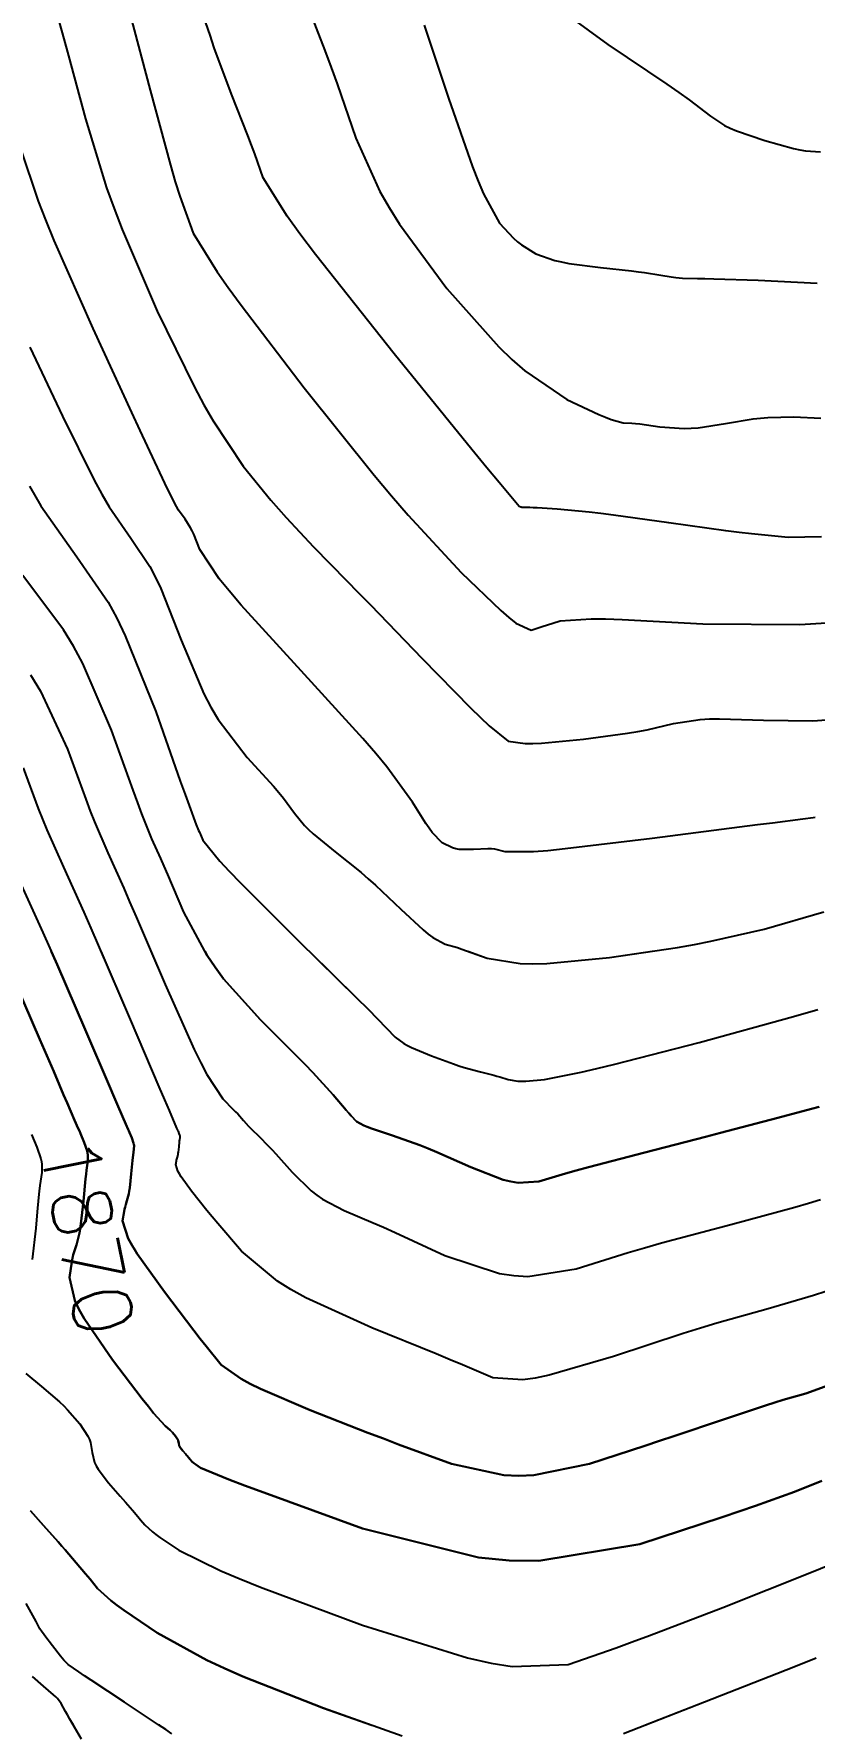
# Model space of a CAD drawing. Header units: metres. Extents: x 837475 to 838479, y 1189012 to 1191015.
# Drawn here: x 838048.8 to 838099.2, y 1189221.3 to 1189330.8 of the extents above; entities that cross this region are included whole.
import ezdxf

# ---------------------------------------------------------------- set-up
doc = ezdxf.new("R2010")
doc.units = ezdxf.units.M
doc.header["$LTSCALE"] = 0.3
doc.layers.add('COTAS 10', color=1, linetype='Continuous')
doc.layers.add('COTAS INT', color=252, linetype='Continuous')
doc.styles.get("Standard").update_dxf_attribs({"font": 'simplex.shx'})

msp = doc.modelspace()

# ---------------------------------------------------------------- linework, layer by layer
at = {"layer": 'COTAS 10'}
for points in [[(838099.676, 1189298.357), (838097.52, 1189298.322), (838095.158, 1189298.546), (838094.356, 1189298.641), (838093.489, 1189298.749), (838089.822, 1189299.256), (838086.227, 1189299.757), (838085.405, 1189299.862), (838084.659, 1189299.951), (838082.591, 1189300.149), (838081.3, 1189300.227), (838081.044, 1189300.241), (838080.831, 1189300.251), (838080.427, 1189300.261), (838080.311, 1189300.261), (838080.279, 1189300.265), (838080.248, 1189300.272), (838080.138, 1189300.312), (838078.832, 1189301.858), (838078.046, 1189302.815), (838077.077, 1189304), (838072.048, 1189310.189), (838066.962, 1189316.605), (838065.958, 1189317.933), (838065.129, 1189319.067), (838063.592, 1189321.544), (838063.038, 1189323.109), (838062.829, 1189323.668), (838062.594, 1189324.281), (838061.544, 1189326.95), (838060.427, 1189329.941), (838060.15, 1189330.758), (838059.887, 1189331.57)], [(838048.47, 1189301.634), (838049.215, 1189300.367), (838051.539, 1189297.07), (838053.56, 1189294.141), (838054.114, 1189293.105), (838054.665, 1189291.972), (838056.636, 1189287.07), (838058.225, 1189282.58), (838058.536, 1189281.707), (838058.791, 1189280.995), (838059.244, 1189279.759), (838059.364, 1189279.492), (838059.409, 1189279.39), (838059.458, 1189279.276), (838059.678, 1189278.765), (838060.78, 1189277.409), (838061.386, 1189276.763), (838062.122, 1189276), (838065.865, 1189272.265), (838069.619, 1189268.574), (838070.363, 1189267.838), (838070.977, 1189267.226), (838072.127, 1189266.049), (838072.676, 1189265.638), (838072.913, 1189265.509), (838073.185, 1189265.373), (838074.473, 1189264.827), (838075.887, 1189264.31), (838076.239, 1189264.192), (838076.573, 1189264.085), (838077.638, 1189263.792), (838078.492, 1189263.582), (838078.694, 1189263.527), (838078.88, 1189263.473), (838079.427, 1189263.294), (838080.059, 1189263.192), (838080.299, 1189263.189), (838080.567, 1189263.195), (838081.768, 1189263.307), (838084.144, 1189263.783), (838085.153, 1189264.019), (838086.313, 1189264.301), (838091.768, 1189265.697), (838097.872, 1189267.374), (838099.441, 1189267.834)], [(838066.55303, 1189271.58852), (838069.619, 1189268.574), (838070.363, 1189267.838), (838070.977, 1189267.226), (838072.127, 1189266.049), (838072.676, 1189265.638), (838072.913, 1189265.509), (838073.185, 1189265.373), (838074.473, 1189264.827), (838075.887, 1189264.31), (838076.239, 1189264.192), (838076.573, 1189264.085), (838077.638, 1189263.792), (838078.492, 1189263.582), (838078.694, 1189263.527), (838078.88, 1189263.473), (838079.427, 1189263.294), (838080.059, 1189263.192), (838080.299, 1189263.189), (838080.567, 1189263.195), (838081.768, 1189263.307), (838084.144, 1189263.783), (838085.153, 1189264.019), (838086.313, 1189264.301), (838091.768, 1189265.697), (838097.872, 1189267.374), (838099.441, 1189267.834)], [(838047.591, 1189269.478), (838049.152, 1189265.89), (838050.042, 1189263.811), (838049.152, 1189265.89), (838047.591, 1189269.478)], [(838099.701, 1189237.374), (838097.935, 1189236.674), (838095.418, 1189235.77), (838094.403, 1189235.423), (838093.249, 1189235.034), (838087.935, 1189233.279), (838081.404, 1189232.2), (838079.484, 1189232.238), (838077.515, 1189232.421), (838070, 1189234.297), (838063.63, 1189236.618), (838062.383, 1189237.081), (838061.36, 1189237.467), (838059.531, 1189238.216), (838059.223, 1189238.426), (838059.158, 1189238.473), (838059.103, 1189238.515), (838058.978, 1189238.627), (838058.908, 1189238.712), (838058.887, 1189238.737), (838058.865, 1189238.763), (838058.779, 1189238.865), (838058.665, 1189238.998), (838058.624, 1189239.044), (838058.58, 1189239.094), (838058.391, 1189239.308), (838058.221, 1189239.529), (838058.189, 1189239.584), (838058.164, 1189239.637), (838058.128, 1189239.803), (838058.1, 1189239.964), (838058.081, 1189240.013), (838058.056, 1189240.065), (838057.924, 1189240.267), (838057.719, 1189240.499), (838057.648, 1189240.568), (838057.572, 1189240.641), (838057.246, 1189240.921), (838056.502, 1189241.756), (838056.161, 1189242.178), (838055.762, 1189242.683), (838053.836, 1189245.194), (838055.762, 1189242.683), (838056.161, 1189242.178), (838056.502, 1189241.756), (838057.246, 1189240.921), (838057.572, 1189240.641), (838057.648, 1189240.568), (838057.719, 1189240.499), (838057.924, 1189240.267), (838058.056, 1189240.065), (838058.081, 1189240.013), (838058.1, 1189239.964), (838058.128, 1189239.803), (838058.164, 1189239.637), (838058.189, 1189239.584), (838058.221, 1189239.529), (838058.391, 1189239.308), (838058.58, 1189239.094), (838058.624, 1189239.044), (838058.665, 1189238.998), (838058.779, 1189238.865), (838058.865, 1189238.763), (838058.887, 1189238.737), (838058.908, 1189238.712), (838058.978, 1189238.627), (838059.103, 1189238.515), (838059.158, 1189238.473), (838059.223, 1189238.426), (838059.531, 1189238.216), (838061.36, 1189237.467), (838062.383, 1189237.081), (838063.63, 1189236.618), (838070, 1189234.297), (838077.515, 1189232.421), (838079.484, 1189232.238), (838081.404, 1189232.2), (838087.935, 1189233.279), (838093.249, 1189235.034), (838094.403, 1189235.423), (838095.418, 1189235.77), (838097.935, 1189236.674), (838099.701, 1189237.374)]]:
    msp.add_lwpolyline(points, dxfattribs=at)
msp.add_lwpolyline([(838053.836, 1189245.194), (838052.008, 1189247.866), (838051.671, 1189248.472), (838051.407, 1189249.021), (838051.064, 1189250.517), (838051.215, 1189251.519), (838051.262, 1189251.756), (838051.311, 1189251.975), (838051.507, 1189252.617), (838051.705, 1189253.373), (838051.756, 1189253.663), (838051.805, 1189253.987), (838051.967, 1189255.452), (838052.101, 1189256.878), (838052.133, 1189257.179), (838052.162, 1189257.44), (838052.248, 1189258.04), (838052.256, 1189258.427), (838052.236, 1189258.552), (838052.207, 1189258.686), (838052.019, 1189259.234), (838051.771, 1189259.821), (838051.703, 1189259.978), (838051.635, 1189260.134), (838051.393, 1189260.679), (838050.904, 1189261.802), (838050.68, 1189262.321), (838050.417, 1189262.932), (838050.042, 1189263.811), (838050.417, 1189262.932), (838050.68, 1189262.321), (838050.904, 1189261.802), (838051.393, 1189260.679), (838051.635, 1189260.134), (838051.703, 1189259.978), (838051.771, 1189259.821), (838052.019, 1189259.234), (838052.207, 1189258.686), (838052.236, 1189258.552), (838052.256, 1189258.427), (838052.248, 1189258.04), (838052.162, 1189257.44), (838052.133, 1189257.179), (838052.101, 1189256.878), (838051.967, 1189255.452), (838051.805, 1189253.987), (838051.756, 1189253.663), (838051.705, 1189253.373), (838051.507, 1189252.617), (838051.311, 1189251.975), (838051.262, 1189251.756), (838051.215, 1189251.519), (838051.064, 1189250.517), (838051.407, 1189249.021), (838051.671, 1189248.472), (838052.008, 1189247.866)], close=True, dxfattribs=at)
at = {"layer": 'COTAS INT'}
for points in [[(838065.884, 1189334.118), (838067.572, 1189329.783), (838067.984, 1189328.678), (838068.373, 1189327.614), (838069.579, 1189324.118), (838071.121, 1189320.666), (838071.721, 1189319.63), (838072.396, 1189318.558), (838075.461, 1189314.4), (838078.812, 1189310.634), (838079.667, 1189309.81), (838080.491, 1189309.081), (838083.208, 1189307.24), (838085.295, 1189306.265), (838085.723, 1189306.083), (838086.086, 1189305.938), (838086.855, 1189305.728), (838087.427, 1189305.711), (838087.667, 1189305.688), (838087.941, 1189305.656), (838089.224, 1189305.471), (838090.796, 1189305.357), (838091.252, 1189305.37), (838091.717, 1189305.401), (838093.473, 1189305.672), (838095.256, 1189305.979), (838095.738, 1189306.033), (838096.215, 1189306.073), (838097.896, 1189306.108), (838099.643, 1189306.023)], [(838054.966, 1189332.17), (838056.271, 1189327.204), (838057.588, 1189322.357), (838057.902, 1189321.296), (838058.195, 1189320.357), (838059.068, 1189317.98), (838060.611, 1189315.484), (838061.325, 1189314.47), (838062.164, 1189313.315), (838066.233, 1189307.98), (838070.759, 1189302.348), (838071.887, 1189301.007), (838072.96, 1189299.761), (838076.384, 1189296.049), (838078.946, 1189293.596), (838079.477, 1189293.143), (838079.93, 1189292.789), (838080.92, 1189292.33), (838081.501, 1189292.532), (838081.697, 1189292.595), (838081.907, 1189292.661), (838082.789, 1189292.924), (838084.8, 1189293.068), (838085.722, 1189293.058), (838086.802, 1189293.028), (838092.02, 1189292.738), (838098.273, 1189292.686), (838100.006, 1189292.805)], [(838082.06, 1189332.941), (838085.869, 1189330.153), (838089.685, 1189327.597), (838090.465, 1189327.06), (838091.125, 1189326.596), (838092.513, 1189325.534), (838093.42, 1189324.938), (838093.777, 1189324.768), (838094.18, 1189324.595), (838096.019, 1189323.952), (838097.873, 1189323.442), (838098.286, 1189323.353), (838098.655, 1189323.286), (838099.625, 1189323.236)], [(838050.39, 1189331.604), (838050.694, 1189330.528), (838050.998, 1189329.435), (838052.088, 1189325.352), (838053.461, 1189320.897), (838053.943, 1189319.57), (838054.469, 1189318.203), (838056.737, 1189312.929), (838059.143, 1189308.027), (838059.756, 1189306.894), (838060.347, 1189305.858), (838062.288, 1189302.929), (838064.076, 1189300.735), (838064.569, 1189300.162), (838065.062, 1189299.605), (838066.837, 1189297.72), (838068.992, 1189295.525), (838069.725, 1189294.773), (838070.517, 1189293.957), (838073.868, 1189290.49), (838076.992, 1189287.315), (838077.64, 1189286.683), (838078.195, 1189286.159), (838079.415, 1189285.163), (838080.532, 1189285.003), (838081.022, 1189285.006), (838081.589, 1189285.03), (838084.29, 1189285.288), (838087.137, 1189285.681), (838087.797, 1189285.79), (838088.4, 1189285.898), (838090.117, 1189286.29), (838091.83, 1189286.561), (838092.432, 1189286.594), (838093.089, 1189286.609), (838095.922, 1189286.509), (838099.118, 1189286.483), (838100.003, 1189286.543)], [(838073.989, 1189331.415), (838075.566, 1189326.692), (838077.113, 1189322.264), (838077.484, 1189321.326), (838077.83, 1189320.512), (838078.874, 1189318.611), (838079.769, 1189317.645), (838080.022, 1189317.421), (838080.277, 1189317.216), (838081.215, 1189316.631), (838082.433, 1189316.214), (838082.865, 1189316.115), (838083.339, 1189316.024), (838085.389, 1189315.751), (838087.397, 1189315.539), (838087.844, 1189315.486), (838088.243, 1189315.435), (838089.289, 1189315.268), (838089.952, 1189315.145), (838090.11, 1189315.122), (838090.257, 1189315.104), (838090.694, 1189315.076), (838091.665, 1189315.056), (838092.149, 1189315.042), (838092.725, 1189315.025), (838095.58, 1189314.936), (838099.396, 1189314.744)], [(838099.264, 1189280.224), (838099.135, 1189280.206), (838098.482, 1189280.125), (838096.503, 1189279.872), (838095.536, 1189279.747), (838094.388, 1189279.599), (838088.732, 1189278.864), (838083.115, 1189278.194), (838081.991, 1189278.085), (838081.055, 1189278.01), (838079.233, 1189278.019), (838078.553, 1189278.18), (838078.337, 1189278.202), (838078.109, 1189278.213), (838077.184, 1189278.169), (838076.263, 1189278.168), (838076.037, 1189278.205), (838075.824, 1189278.26), (838075.159, 1189278.594), (838074.513, 1189279.267), (838074.311, 1189279.534), (838074.098, 1189279.837), (838073.25, 1189281.223), (838071.588, 1189283.505), (838070.864, 1189284.372), (838070.025, 1189285.342), (838066.041, 1189289.694), (838062.158, 1189293.951), (838061.383, 1189294.86), (838060.738, 1189295.653), (838059.492, 1189297.543), (838059.102, 1189298.528), (838058.997, 1189298.75), (838058.894, 1189298.95), (838058.532, 1189299.492), (838058.116, 1189300.091), (838057.978, 1189300.327), (838057.832, 1189300.595), (838057.222, 1189301.818), (838056.102, 1189304.218), (838055.634, 1189305.227), (838055.097, 1189306.386), (838052.587, 1189311.818), (838050.07, 1189317.508), (838049.529, 1189318.83), (838049.055, 1189320.041), (838047.906, 1189323.5)], [(838048.507, 1189310.61), (838050.607, 1189306.147), (838052.669, 1189302.012), (838053.165, 1189301.107), (838053.629, 1189300.306), (838055.035, 1189298.281), (838056.26, 1189296.451), (838056.61, 1189295.774), (838056.964, 1189295.023), (838058.281, 1189291.692), (838059.756, 1189288.208), (838060.21, 1189287.36), (838060.684, 1189286.563), (838062.559, 1189284.107), (838064.247, 1189282.263), (838064.602, 1189281.852), (838064.909, 1189281.485), (838065.613, 1189280.518), (838066.253, 1189279.717), (838066.519, 1189279.455), (838066.825, 1189279.174), (838068.25, 1189278.013), (838069.922, 1189276.668), (838070.382, 1189276.271), (838070.842, 1189275.863), (838072.494, 1189274.303), (838073.935, 1189272.966), (838074.262, 1189272.699), (838074.557, 1189272.477), (838075.361, 1189272.046), (838076.141, 1189271.822), (838076.42, 1189271.73), (838076.727, 1189271.624), (838078.064, 1189271.136), (838080.2, 1189270.793), (838081.011, 1189270.78), (838081.916, 1189270.803), (838085.979, 1189271.18), (838090.361, 1189271.832), (838091.468, 1189272.027), (838092.53, 1189272.229), (838095.979, 1189273.013), (838099.831, 1189274.132)], [(838099.53, 1189261.548), (838099.032, 1189261.408), (838096.864, 1189260.823), (838094.051, 1189260.09), (838093.147, 1189259.855), (838092.187, 1189259.607), (838088.267, 1189258.597), (838084.612, 1189257.641), (838083.82, 1189257.427), (838083.123, 1189257.234), (838081.403, 1189256.72), (838080.062, 1189256.634), (838079.605, 1189256.711), (838079.111, 1189256.832), (838077.017, 1189257.633), (838074.818, 1189258.609), (838074.258, 1189258.841), (838073.718, 1189259.055), (838071.943, 1189259.69), (838070.589, 1189260.146), (838070.315, 1189260.248), (838070.084, 1189260.34), (838069.615, 1189260.583), (838069.272, 1189260.953), (838069.121, 1189261.124), (838068.946, 1189261.326), (838068.111, 1189262.304), (838066.787, 1189263.762), (838066.304, 1189264.266), (838065.77, 1189264.814), (838063.421, 1189267.155), (838061.031, 1189269.817), (838060.471, 1189270.568), (838059.956, 1189271.324), (838058.464, 1189274.103), (838057.415, 1189276.544), (838057.178, 1189277.087), (838056.965, 1189277.573), (838056.392, 1189278.849), (838055.737, 1189280.472), (838055.473, 1189281.177), (838055.172, 1189281.993), (838053.787, 1189285.86), (838051.921, 1189290.185), (838051.317, 1189291.289), (838050.675, 1189292.353), (838048.042, 1189295.86)], [(838048.546, 1189289.444), (838049.192, 1189288.38), (838050.939, 1189284.649), (838052.12, 1189281.405), (838052.41, 1189280.647), (838052.684, 1189279.95), (838053.54, 1189277.94), (838054.567, 1189275.655), (838054.948, 1189274.785), (838055.371, 1189273.812), (838057.25, 1189269.44), (838059.132, 1189265.238), (838059.557, 1189264.372), (838059.94, 1189263.635), (838060.977, 1189262.044), (838061.649, 1189261.375), (838061.801, 1189261.219), (838061.939, 1189261.075), (838062.317, 1189260.658), (838062.642, 1189260.298), (838062.746, 1189260.189), (838062.857, 1189260.076), (838063.308, 1189259.637), (838063.937, 1189258.998), (838064.159, 1189258.76), (838064.402, 1189258.494), (838065.454, 1189257.314), (838066.693, 1189256.112), (838067.054, 1189255.833), (838067.423, 1189255.577), (838068.819, 1189254.849), (838070.698, 1189254.053), (838071.371, 1189253.755), (838072.11, 1189253.423), (838075.333, 1189251.944), (838078.858, 1189250.775), (838079.789, 1189250.639), (838080.699, 1189250.585), (838083.821, 1189251.066), (838087.175, 1189252.123), (838088.232, 1189252.432), (838089.344, 1189252.747), (838093.821, 1189253.945), (838097.95, 1189255.05), (838098.842, 1189255.307), (838099.625, 1189255.543)], [(838099.972, 1189249.618), (838099.167, 1189249.344), (838096.239, 1189248.487), (838092.914, 1189247.555), (838091.859, 1189247.235), (838090.746, 1189246.888), (838086.239, 1189245.411), (838082.068, 1189244.194), (838081.166, 1189244.012), (838080.373, 1189243.896), (838078.424, 1189244.034), (838076.473, 1189244.877), (838075.68, 1189245.205), (838074.777, 1189245.574), (838070.601, 1189247.252), (838066.334, 1189249.197), (838065.373, 1189249.736), (838064.507, 1189250.274), (838062.178, 1189252.219), (838060.645, 1189253.996), (838060.282, 1189254.429), (838059.945, 1189254.836), (838058.949, 1189256.092), (838058.293, 1189257.018), (838058.171, 1189257.217), (838058.074, 1189257.391), (838057.938, 1189257.812), (838057.973, 1189258.043), (838057.983, 1189258.097), (838057.995, 1189258.148), (838058.04, 1189258.296), (838058.086, 1189258.471), (838058.098, 1189258.538), (838058.109, 1189258.612), (838058.146, 1189258.95), (838058.177, 1189259.28), (838058.185, 1189259.349), (838058.191, 1189259.409), (838058.211, 1189259.548), (838058.213, 1189259.637), (838058.208, 1189259.666), (838058.202, 1189259.697), (838058.158, 1189259.823), (838058.101, 1189259.959), (838058.085, 1189259.995), (838058.07, 1189260.031), (838058.014, 1189260.157), (838057.519, 1189261.309), (838057.227, 1189261.993), (838056.867, 1189262.834), (838055.008, 1189267.187), (838052.947, 1189271.971), (838052.46, 1189273.084), (838052.01, 1189274.105), (838050.688, 1189277.03), (838049.63, 1189279.428), (838049.347, 1189280.117), (838049.067, 1189280.817), (838048.09, 1189283.438)], [(838047.836, 1189276.12), (838049.348, 1189272.802), (838049.801, 1189271.785), (838050.269, 1189270.724), (838052.08, 1189266.538), (838053.642, 1189262.883), (838053.953, 1189262.157), (838054.211, 1189261.555), (838054.704, 1189260.418), (838054.853, 1189260.082), (838054.894, 1189259.987), (838054.936, 1189259.89), (838055.089, 1189259.529), (838055.204, 1189259.191), (838055.222, 1189259.109), (838055.235, 1189259.032), (838055.23, 1189258.794), (838055.177, 1189258.424), (838055.159, 1189258.264), (838055.139, 1189258.079), (838055.057, 1189257.201), (838054.957, 1189256.3), (838054.927, 1189256.1), (838054.896, 1189255.922), (838054.773, 1189255.457), (838054.702, 1189255.221), (838054.653, 1189255.061), (838054.623, 1189254.927), (838054.594, 1189254.781), (838054.501, 1189254.164), (838054.864, 1189253.043), (838055.122, 1189252.579), (838055.298, 1189252.293), (838055.448, 1189252.048), (838057.197, 1189249.579), (838059.096, 1189247.092), (838059.517, 1189246.551), (838059.892, 1189246.073), (838060.87, 1189244.88), (838062.167, 1189243.958), (838062.744, 1189243.651), (838063.416, 1189243.321), (838066.627, 1189241.944), (838070.356, 1189240.485), (838071.354, 1189240.103), (838072.336, 1189239.731), (838075.758, 1189238.469), (838079.149, 1189237.739), (838080.112, 1189237.703), (838081.085, 1189237.739), (838084.689, 1189238.469), (838088.251, 1189239.639), (838089.198, 1189239.953), (838090.128, 1189240.262), (838093.347, 1189241.342), (838096.052, 1189242.24), (838096.659, 1189242.435), (838097.204, 1189242.606), (838098.658, 1189243.029), (838100.385, 1189243.639)], [(838100.385, 1189243.639), (838098.658, 1189243.029), (838097.204, 1189242.606), (838096.659, 1189242.435), (838096.052, 1189242.24), (838093.347, 1189241.342), (838090.128, 1189240.262), (838089.198, 1189239.953), (838088.251, 1189239.639), (838084.689, 1189238.469), (838081.085, 1189237.739), (838080.112, 1189237.703), (838079.149, 1189237.739), (838075.758, 1189238.469), (838072.336, 1189239.731), (838071.354, 1189240.103), (838070.356, 1189240.485), (838066.627, 1189241.944), (838063.416, 1189243.321), (838062.744, 1189243.651), (838062.167, 1189243.958), (838060.87, 1189244.88), (838059.892, 1189246.073), (838059.517, 1189246.551), (838059.096, 1189247.092), (838057.197, 1189249.579), (838055.448, 1189252.048), (838055.298, 1189252.293), (838055.122, 1189252.579), (838054.864, 1189253.043), (838054.501, 1189254.164), (838054.594, 1189254.781), (838054.623, 1189254.927), (838054.653, 1189255.061), (838054.702, 1189255.221), (838054.773, 1189255.457), (838054.896, 1189255.922), (838054.927, 1189256.1), (838054.957, 1189256.3), (838055.057, 1189257.201), (838055.139, 1189258.079), (838055.159, 1189258.264), (838055.177, 1189258.424), (838055.23, 1189258.794), (838055.235, 1189259.032), (838055.222, 1189259.109), (838055.204, 1189259.191), (838055.089, 1189259.529), (838054.936, 1189259.89), (838054.894, 1189259.987), (838054.853, 1189260.082), (838054.704, 1189260.418), (838054.211, 1189261.555), (838053.953, 1189262.157), (838053.642, 1189262.883), (838052.08, 1189266.538), (838050.269, 1189270.724), (838049.88767, 1189271.58852)], [(838099.972, 1189249.618), (838099.167, 1189249.344), (838096.239, 1189248.487), (838092.914, 1189247.555), (838091.859, 1189247.235), (838090.746, 1189246.888), (838086.239, 1189245.411), (838082.068, 1189244.194), (838081.166, 1189244.012), (838080.373, 1189243.896), (838078.424, 1189244.034), (838076.473, 1189244.877), (838075.68, 1189245.205), (838074.777, 1189245.574), (838070.601, 1189247.252), (838066.334, 1189249.197), (838065.373, 1189249.736), (838064.507, 1189250.274), (838062.178, 1189252.219), (838060.645, 1189253.996), (838060.282, 1189254.429), (838059.945, 1189254.836), (838058.949, 1189256.092), (838058.293, 1189257.018), (838058.171, 1189257.217), (838058.074, 1189257.391), (838057.938, 1189257.812), (838057.973, 1189258.043), (838057.983, 1189258.097), (838057.995, 1189258.148), (838058.04, 1189258.296), (838058.086, 1189258.471), (838058.098, 1189258.538), (838058.109, 1189258.612), (838058.146, 1189258.95), (838058.177, 1189259.28), (838058.185, 1189259.349), (838058.191, 1189259.409), (838058.211, 1189259.548), (838058.213, 1189259.637), (838058.208, 1189259.666), (838058.202, 1189259.697), (838058.158, 1189259.823), (838058.101, 1189259.959), (838058.085, 1189259.995), (838058.07, 1189260.031), (838058.014, 1189260.157), (838057.519, 1189261.309), (838057.227, 1189261.993), (838056.867, 1189262.834), (838055.008, 1189267.187), (838053.11178, 1189271.58852)], [(838056.32661, 1189271.58852), (838057.25, 1189269.44), (838059.132, 1189265.238), (838059.557, 1189264.372), (838059.94, 1189263.635), (838060.977, 1189262.044), (838061.649, 1189261.375), (838061.801, 1189261.219), (838061.939, 1189261.075), (838062.317, 1189260.658), (838062.642, 1189260.298), (838062.746, 1189260.189), (838062.857, 1189260.076), (838063.308, 1189259.637), (838063.937, 1189258.998), (838064.159, 1189258.76), (838064.402, 1189258.494), (838065.454, 1189257.314), (838066.693, 1189256.112), (838067.054, 1189255.833), (838067.423, 1189255.577), (838068.819, 1189254.849), (838070.698, 1189254.053), (838071.371, 1189253.755), (838072.11, 1189253.423), (838075.333, 1189251.944), (838078.858, 1189250.775), (838079.789, 1189250.639), (838080.699, 1189250.585), (838083.821, 1189251.066), (838087.175, 1189252.123), (838088.232, 1189252.432), (838089.344, 1189252.747), (838093.821, 1189253.945), (838097.95, 1189255.05), (838098.842, 1189255.307), (838099.625, 1189255.543)], [(838059.81398, 1189271.58852), (838059.956, 1189271.324), (838060.471, 1189270.568), (838061.031, 1189269.817), (838063.421, 1189267.155), (838065.77, 1189264.814), (838066.304, 1189264.266), (838066.787, 1189263.762), (838068.111, 1189262.304), (838068.946, 1189261.326), (838069.121, 1189261.124), (838069.272, 1189260.953), (838069.615, 1189260.583), (838070.084, 1189260.34), (838070.315, 1189260.248), (838070.589, 1189260.146), (838071.943, 1189259.69), (838073.718, 1189259.055), (838074.258, 1189258.841), (838074.818, 1189258.609), (838077.017, 1189257.633), (838079.111, 1189256.832), (838079.605, 1189256.711), (838080.062, 1189256.634), (838081.403, 1189256.72), (838083.123, 1189257.234), (838083.82, 1189257.427), (838084.612, 1189257.641), (838088.267, 1189258.597), (838092.187, 1189259.607), (838093.147, 1189259.855), (838094.051, 1189260.09), (838096.864, 1189260.823), (838099.032, 1189261.408), (838099.53, 1189261.548)], [(838076.8242, 1189271.58852), (838078.064, 1189271.136), (838080.2, 1189270.793), (838081.011, 1189270.78), (838081.916, 1189270.803), (838085.979, 1189271.18), (838088.72461, 1189271.58852)], [(838048.606, 1189259.751), (838048.95, 1189258.939), (838049.209, 1189258.18), (838049.25, 1189257.996), (838049.278, 1189257.822), (838049.267, 1189257.287), (838049.148, 1189256.455), (838049.107, 1189256.095), (838049.063, 1189255.678), (838048.978, 1189254.765), (838048.877, 1189253.702), (838048.653, 1189251.675)], [(838048.606, 1189259.751), (838048.95, 1189258.939), (838049.209, 1189258.18), (838049.25, 1189257.996), (838049.278, 1189257.822), (838049.267, 1189257.287), (838049.148, 1189256.455), (838049.107, 1189256.095), (838049.063, 1189255.678), (838048.978, 1189254.765), (838048.877, 1189253.702), (838048.653, 1189251.675)], [(838048.232, 1189244.321), (838049.264, 1189243.477), (838050.411, 1189242.481), (838050.687, 1189242.217), (838050.945, 1189241.958), (838051.726, 1189241.065), (838052.254, 1189240.257), (838052.352, 1189240.052), (838052.43, 1189239.856), (838052.539, 1189239.213), (838052.684, 1189238.552), (838052.785, 1189238.344), (838052.912, 1189238.125), (838053.589, 1189237.241), (838054.343, 1189236.39), (838054.518, 1189236.191), (838054.678, 1189236.007), (838055.135, 1189235.477), (838055.477, 1189235.072), (838055.565, 1189234.967), (838055.649, 1189234.865), (838055.929, 1189234.527), (838056.424, 1189234.082), (838056.645, 1189233.914), (838056.902, 1189233.727), (838058.13, 1189232.889), (838060.841, 1189231.559), (838062.033, 1189231.062), (838063.415, 1189230.509), (838070, 1189228.047), (838076.803, 1189225.939), (838078.324, 1189225.609), (838079.686, 1189225.389), (838083.295, 1189225.513), (838086.398, 1189226.592), (838087.442, 1189226.973), (838088.566, 1189227.391), (838093.295, 1189229.201), (838099.03, 1189231.474), (838100.79, 1189232.183)], [(838048.232, 1189244.321), (838049.264, 1189243.477), (838050.411, 1189242.481), (838050.687, 1189242.217), (838050.945, 1189241.958), (838051.726, 1189241.065), (838052.254, 1189240.257), (838052.352, 1189240.052), (838052.43, 1189239.856), (838052.539, 1189239.213), (838052.684, 1189238.552), (838052.785, 1189238.344), (838052.912, 1189238.125), (838053.589, 1189237.241), (838054.343, 1189236.39), (838054.518, 1189236.191), (838054.678, 1189236.007), (838055.135, 1189235.477), (838055.477, 1189235.072), (838055.565, 1189234.967), (838055.649, 1189234.865), (838055.929, 1189234.527), (838056.424, 1189234.082), (838056.645, 1189233.914), (838056.902, 1189233.727), (838058.13, 1189232.889), (838060.841, 1189231.559), (838062.033, 1189231.062), (838063.415, 1189230.509), (838070, 1189228.047), (838076.803, 1189225.939), (838078.324, 1189225.609), (838079.686, 1189225.389), (838083.295, 1189225.513), (838086.398, 1189226.592), (838087.442, 1189226.973), (838088.566, 1189227.391), (838093.295, 1189229.201), (838099.03, 1189231.474), (838100.79, 1189232.183)], [(838072.572, 1189220.892), (838067.489, 1189222.703), (838062.271, 1189224.736), (838061.055, 1189225.269), (838059.938, 1189225.79), (838056.73, 1189227.562), (838054.581, 1189229.028), (838054.132, 1189229.356), (838053.746, 1189229.649), (838052.879, 1189230.427), (838052.39, 1189231.019), (838052.243, 1189231.197), (838052.089, 1189231.38), (838051.492, 1189232.089), (838050.785, 1189232.912), (838050.563, 1189233.167), (838050.329, 1189233.434), (838049.392, 1189234.495), (838048.553, 1189235.433)], [(838048.553, 1189235.433), (838049.392, 1189234.495), (838050.329, 1189233.434), (838050.563, 1189233.167), (838050.785, 1189232.912), (838051.492, 1189232.089), (838052.089, 1189231.38), (838052.243, 1189231.197), (838052.39, 1189231.019), (838052.879, 1189230.427), (838053.746, 1189229.649), (838054.132, 1189229.356), (838054.581, 1189229.028), (838056.73, 1189227.562), (838059.938, 1189225.79), (838061.055, 1189225.269), (838062.271, 1189224.736), (838067.489, 1189222.703), (838070.61705, 1189221.58852)], [(838057.672, 1189221.028), (838057.283, 1189221.305), (838056.828, 1189221.622), (838054.626, 1189223.089), (838052.463, 1189224.506), (838052.032, 1189224.791), (838051.673, 1189225.03), (838050.986, 1189225.507), (838050.698, 1189225.798), (838050.592, 1189225.92), (838050.475, 1189226.06), (838049.956, 1189226.716), (838049.471, 1189227.356), (838049.376, 1189227.486), (838049.297, 1189227.596), (838049.151, 1189227.822), (838048.992, 1189228.128), (838048.905, 1189228.288), (838048.8, 1189228.48), (838048.263, 1189229.444)], [(838056.87605, 1189221.58852), (838056.828, 1189221.622), (838054.626, 1189223.089), (838052.463, 1189224.506), (838052.032, 1189224.791), (838051.673, 1189225.03), (838050.986, 1189225.507), (838050.698, 1189225.798), (838050.592, 1189225.92), (838050.475, 1189226.06), (838049.956, 1189226.716), (838049.471, 1189227.356), (838049.376, 1189227.486), (838049.297, 1189227.596), (838049.151, 1189227.822), (838048.992, 1189228.128), (838048.905, 1189228.288), (838048.8, 1189228.48), (838048.263, 1189229.444)], [(838099.341, 1189225.924), (838097.885, 1189225.344), (838092.109, 1189223.074), (838086.877, 1189221.027)], [(838099.341, 1189225.924), (838097.885, 1189225.344), (838092.109, 1189223.074), (838088.31221, 1189221.58852)], [(838051.84, 1189220.681), (838051.09, 1189221.986), (838050.937, 1189222.256), (838050.807, 1189222.487), (838050.535, 1189222.993), (838050.287, 1189223.317), (838050.173, 1189223.433), (838050.038, 1189223.561), (838049.389, 1189224.12), (838048.675, 1189224.744)], [(838051.31844, 1189221.58852), (838051.09, 1189221.986), (838050.937, 1189222.256), (838050.807, 1189222.487), (838050.535, 1189222.993), (838050.287, 1189223.317), (838050.173, 1189223.433), (838050.038, 1189223.561), (838049.389, 1189224.12), (838048.675, 1189224.744)]]:
    msp.add_lwpolyline(points, dxfattribs=at)

# ---------------------------------------------------------------- texts
at = {"layer": 'COTAS 10', "insert": (838049.046, 1189259.179), "char_height": 3.799998, "attachment_point": 7, "rotation": 281.5237139}
msp.add_mtext('1870', dxfattribs=at)
msp.add_mtext('1870', dxfattribs=at)

doc.saveas('drawing.dxf')
